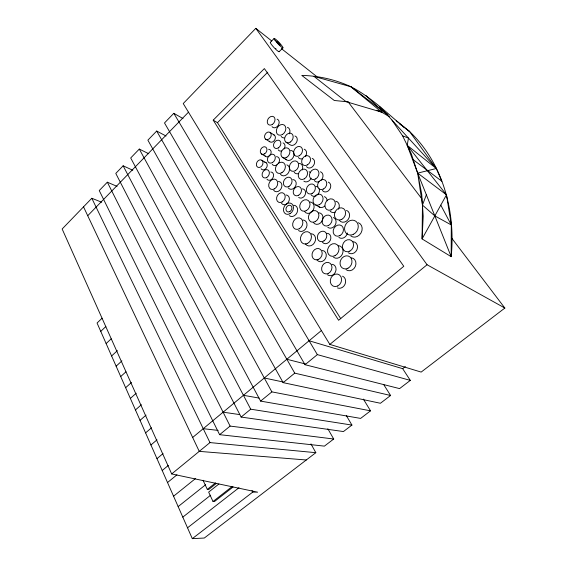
<?xml version="1.0" encoding="UTF-8"?>
<svg xmlns="http://www.w3.org/2000/svg" width="567" height="567" viewBox="0 0 567 567"><rect width="100%" height="100%" fill="white"/><g stroke="black" fill="none" stroke-linecap="round" stroke-linejoin="round"><path stroke-width="0.85" d="M426.356 194.772L422.458 205.112L422.082 238.927L451.176 256.667C455.698 211.675 443.011 163.275 409.551 131.494C390.082 116.49 372.98 97.985 350.867 86.73C335.458 79.614 318.746 75.815 301.786 75.404L334.275 100.479L348.301 101.883M101.677 202.213L91.811 198.266L62.15 228.997L171.681 473.941L257.595 492.17L252.776 492.071L192.312 538.65L97.056 323.02L102.117 318.193M117.071 186.38L107.326 182.191L99.246 190.562L219.613 434.683L324.402 446.13L333.701 439.014L327.839 428.744M132.763 170.242L123.138 165.805L115.788 173.424L241.124 417.064L343.446 431.558L351.923 425.073L346.302 415.533M148.788 153.763L139.291 149.071L130.694 157.973L260.6 401.11L360.626 418.411L370.534 410.834L363.383 399.097M166.039 136.016L156.69 131.041L147.881 140.169L283.139 382.647L380.422 403.265L390.585 395.49L383.653 384.49M183.006 118.567L173.807 113.308L164.494 122.954L305.039 364.709L399.572 388.608L410.31 380.393L402.669 368.67L309.1 340.753M271.728 40.952L255.802 28.35L183.226 103.548L329.831 344.403L421.161 372.087L504.85 308.051L451.41 237.75M87.722 215.729L188.478 112.181M270.31 42.355L274.095 38.492M279.184 51.668L282.976 47.841M213.213 120.147L264.371 68.586L403.782 266.284L338.605 320.277L213.213 120.147L217.459 122.678L340.753 318.711M217.459 122.678L267.773 72.165M100.742 331.376L105.852 326.542M106.128 343.559L111.196 338.818M111.607 355.97L117.397 350.626M116.122 366.19L121.933 360.874M120.707 376.559L125.945 371.817M125.633 387.715L131.445 382.505M130.36 398.424L136.229 393.222M135.449 409.934L141.374 404.739M140.042 420.338L146.045 415.122M145.584 432.883L151.509 427.802M150.928 444.982L156.995 439.843M156.974 458.66L163.048 453.586M192.667 437.469L321.397 330.54M162.205 470.504L168.314 465.45M171.681 473.941L209.967 442.586L315.833 452.686L310.964 443.89M219.613 434.683L230.103 426.086L333.701 439.014M241.124 417.064L250.72 409.197L351.923 425.073M260.6 401.11L271.869 391.882L370.534 410.834M283.139 382.647L294.748 373.143L390.585 395.49M305.039 364.709L317.35 354.623L410.31 380.393M329.831 344.403L427.071 264.746L504.85 308.051M167.52 482.531L176.947 474.834M173.566 496.217L195.424 478.619M178.151 506.6L205.651 484.707M203.057 480.292L207.302 489.385L215.481 482.9M216.282 483.488L208.798 489.42L207.302 489.385M218.883 484.027L208.649 492.121L213.022 501.497L214.51 501.504L233.072 486.982M182.808 517.132L210.626 495.225M213.022 501.497L232.3 486.408M187.521 527.813L239.026 487.698M402.669 368.67L405.348 366.594M315.833 452.686L204.297 538.033L192.312 538.65M391.967 120.076L402.591 135.818L408.446 138.079L407.219 145.329L417.673 173.119L436.299 168.519L441.884 181.291L412.407 159.114M306.293 459.986L199.244 451.367L83.526 206.849M203.241 428.68L218.146 430.41M223.107 412.181L239.692 414.59M243.434 395.298L259.062 398.069M264.279 377.983L283.238 382.023M286.824 359.251L305.585 364.021M387.764 114.874L350.867 86.73L313.976 76.382L346.068 101.663L381.754 112.195L389.366 116.674M376.913 110.239L381.754 112.195L379.614 106.568L436.299 168.519L407.219 145.329L446.491 194.828L451.289 224.943L451.176 256.667L417.673 173.119L411.238 153.579L402.591 135.818M315.741 205.02L319.823 207.274M261.961 160.326A4.04 3.083 -61.3 0 1 260.657 166.981A4.04 3.083 -61.3 0 1 256.44 163.65A4.04 3.083 -61.3 0 1 261.961 160.326L266.192 162.772M261.33 153.891L265.554 156.379M282.352 157.314L286.512 159.823M265.583 139.156L269.772 141.743M285.959 142.189L290.084 144.805A5.096 3.919 -58.2 0 0 296.498 142.402A5.096 3.919 -58.2 0 0 294.96 135.974M270.154 132.472A4.054 3.062 -59.4 0 1 268.857 139.092A4.054 3.062 -59.4 0 1 264.612 135.896A4.054 3.062 -59.4 0 1 270.154 132.472L274.322 135.109M387.771 114.605L380.733 109.516L365.821 95.426M417.673 173.119L446.491 194.828L422.082 238.927L423.209 216.183L421.713 194.112L417.673 173.119L422.458 205.112L434.825 215.899L451.289 224.943L440.786 205.134M399.714 123.989L401.117 125.059M402.527 126.129L404.632 127.738M406.036 128.815L409.551 131.494L436.299 168.519M281.423 48.62L316.733 76.559M396.213 120.707L409.551 131.494M350.867 86.73L381.754 112.195M348.273 102.074L422.018 199.088M255.802 28.35L427.071 264.746M173.807 113.308L317.35 354.623M156.69 131.041L294.748 373.143M139.291 149.071L271.869 391.882M123.138 165.805L250.72 409.197M107.326 182.191L230.103 426.086M252.003 490.519L252.776 492.071M91.811 198.266L209.967 442.586M279.134 51.285A6.443 0.886 46.8 0 1 274.315 47.855A6.443 0.886 46.8 0 1 270.579 42.305M275.987 48.705A2.792 0.383 46.8 0 1 275.555 48.344M358.365 222.718A7.69 6.492 -59.2 0 1 361.016 232.945A7.69 6.492 -59.2 0 1 350.81 235.95M264.676 162.254A4.012 3.076 -61.2 0 1 266.632 167.556A4.012 3.076 -61.2 0 1 261.111 168.753M268.581 149.27A4.019 3.069 -60.3 0 1 270.544 154.522A4.019 3.069 -60.3 0 1 265.009 155.776M273.613 134.748A4.026 3.055 -59.3 0 1 274.492 140.283A4.026 3.055 -59.3 0 1 269.226 141.155M277.093 119.169A4.678 3.522 -58.4 0 1 278.128 125.534A4.678 3.522 -58.4 0 1 272.004 126.618M270.778 171.999A4.366 3.381 -61.4 0 1 272.925 177.804A4.366 3.381 -61.4 0 1 266.887 179.059M276.434 156.669A4.706 3.622 -60.2 0 1 279.311 158.909A4.706 3.622 -60.2 0 1 278.432 163.374M277.646 164.302A4.706 3.622 -60.2 0 1 272.245 164.274M283.053 142.905A4.394 3.367 -59.2 0 1 284.046 148.972M281.487 150.928A4.394 3.367 -59.2 0 1 278.248 149.872M287.405 127.327A5.705 4.345 -58.3 0 1 289.418 133.833M284.138 137.901A5.705 4.345 -58.3 0 1 281.168 136.392M278.411 181.475A5.386 4.217 -61.6 0 1 281.097 188.683A5.386 4.217 -61.6 0 1 273.599 190.172M286.881 164.855A5.897 4.593 -60.2 0 1 288.234 173.098A5.897 4.593 -60.2 0 1 280.403 174.175M290.524 150.404A5.337 4.139 -59.1 0 1 293.224 157.371A5.337 4.139 -59.1 0 1 285.768 159.022M286.03 194.97A5.103 4.047 -62 0 1 288.61 201.866A5.103 4.047 -62 0 1 281.452 203.206M292.813 179.562A5.124 4.047 -60.6 0 1 295.428 186.401A5.124 4.047 -60.6 0 1 288.22 187.826M299.1 163.409A5.472 4.302 -59.3 0 1 302.225 169.98M298.306 173.63A5.472 4.302 -59.3 0 1 294.202 172.233M304.174 149.192A5.231 4.082 -58.3 0 1 305.415 156.435M302.331 158.753A5.231 4.082 -58.3 0 1 298.405 157.47M293.734 205.204A5.897 4.727 -62.3 0 1 297.094 212.54A5.897 4.727 -62.3 0 1 289.262 215.651M302.36 188.882A4.841 3.87 -60.6 0 1 305.145 194.821A4.841 3.87 -60.6 0 1 298.696 197.444M311.12 178.151A5.443 4.323 -59.2 0 1 303.855 181.178M309.107 171.766A5.443 4.323 -59.2 0 1 310.106 172.297M312.183 158.391A5.195 4.097 -58.2 0 1 313.445 165.614A5.195 4.097 -58.2 0 1 306.428 166.592M303.005 219.975A5.961 4.848 -62.8 0 1 306.456 227.473A5.961 4.848 -62.8 0 1 298.476 230.535M310.064 201.972A5.982 4.841 -61 0 1 313.211 210.088A5.982 4.841 -61 0 1 304.67 211.597M319.228 188.946A5.238 4.217 -59.5 0 1 317.378 194.97M316.308 195.743A5.238 4.217 -59.5 0 1 311.155 194.786M315.876 186.352A5.238 4.217 -59.5 0 1 317.952 187.075M320.405 171.794A5.5 4.394 -58.4 0 1 322.992 175.536A5.5 4.394 -58.4 0 1 320.83 180.568M319.71 181.383A5.5 4.394 -58.4 0 1 314.295 180.448M311.248 233.71A6.357 5.238 -63.4 0 1 314.614 242.534A6.357 5.238 -63.4 0 1 305.485 243.923M318.852 212.781A6.039 4.947 -61.2 0 1 322.07 221.031A6.039 4.947 -61.2 0 1 313.381 222.484M324.381 196.671A5.79 4.713 -59.7 0 1 327.124 200.711M324.834 206.027A5.79 4.713 -59.7 0 1 318.753 206.679M328.258 182.106A5.287 4.281 -58.5 0 1 329.597 189.555A5.287 4.281 -58.5 0 1 322.354 190.42M322.276 250.444A5.84 4.883 -64.2 0 1 325.415 258.63A5.84 4.883 -64.2 0 1 316.96 259.799M326.691 233.264A5.415 4.508 -62.3 0 1 330.292 240.316A5.415 4.508 -62.3 0 1 322.46 242.307M333.353 217.508A5.684 4.706 -60.6 0 1 335.225 225.049A5.684 4.706 -60.6 0 1 327.804 227.31M335.841 201.221A5.946 4.89 -59.2 0 1 338.393 209.216M335.04 212.171A5.946 4.89 -59.2 0 1 330.164 211.193M331.943 264.25A5.904 5.004 -64.9 0 1 335.508 271.912A5.904 5.004 -64.9 0 1 327.421 274.704M338.471 245.646A6.528 5.507 -62.7 0 1 342.447 254.002A6.528 5.507 -62.7 0 1 333.481 257.191M347.351 232.98A5.833 4.89 -60.5 0 1 343.928 237.701A5.833 4.89 -60.5 0 1 338.889 237.382M346.501 210.357A6.35 5.287 -59.1 0 1 348.188 219.436A6.35 5.287 -59.1 0 1 339.335 220.28M342.525 276.172A6.4 5.486 -65.6 0 1 345.055 284.202A6.4 5.486 -65.6 0 1 337.436 287.916M351.186 257.779A6.698 5.734 -62.9 0 1 355.339 266.433A6.698 5.734 -62.9 0 1 346.054 269.63M353.078 241.691A6.251 5.316 -61.1 0 1 356.955 249.664A6.251 5.316 -61.1 0 1 348.294 252.74M275.13 40.47A6.457 0.85 46.8 0 0 282.727 47.897A6.457 0.85 46.8 0 0 277.745 41.143A6.457 0.85 46.8 0 0 275.13 40.47M277.065 41.993A2.8 0.369 46.8 0 0 280.353 45.218A2.8 0.369 46.8 0 0 278.206 42.305A2.8 0.369 46.8 0 0 277.065 41.993M264.598 153.87A4.047 3.076 -60.4 0 0 265.895 147.229A4.047 3.076 -60.4 0 0 260.366 150.602A4.047 3.076 -60.4 0 0 264.598 153.87M272.288 124.478A4.706 3.53 -58.5 0 0 273.783 116.83A4.706 3.53 -58.5 0 0 267.348 120.863A4.706 3.53 -58.5 0 0 272.288 124.478M266.802 177.443A4.401 3.388 -61.5 0 0 268.219 170.185A4.401 3.388 -61.5 0 0 262.181 173.764A4.401 3.388 -61.5 0 0 266.802 177.443M272.536 162.538A4.734 3.636 -60.3 0 0 274.045 154.763A4.734 3.636 -60.3 0 0 267.539 158.668A4.734 3.636 -60.3 0 0 272.536 162.538M278.291 147.93A4.423 3.381 -59.3 0 0 279.694 140.694A4.423 3.381 -59.3 0 0 273.606 144.401A4.423 3.381 -59.3 0 0 278.291 147.93M282.508 134.464A5.748 4.359 -58.4 0 0 284.315 125.116A5.748 4.359 -58.4 0 0 276.413 129.992A5.748 4.359 -58.4 0 0 282.508 134.464M274.541 188.832A5.422 4.224 -61.7 0 0 276.271 179.859A5.422 4.224 -61.7 0 0 268.786 184.225A5.422 4.224 -61.7 0 0 274.541 188.832M281.905 172.715A5.939 4.607 -60.3 0 0 283.784 162.942A5.939 4.607 -60.3 0 0 275.569 167.804A5.939 4.607 -60.3 0 0 281.905 172.715M286.774 157.293A5.372 4.146 -59.2 0 0 288.461 148.49A5.372 4.146 -59.2 0 0 281.026 152.948A5.372 4.146 -59.2 0 0 286.774 157.293M290.184 142.119A5.131 3.934 -58.3 0 0 291.792 133.748A5.131 3.934 -58.3 0 0 284.691 138.065A5.131 3.934 -58.3 0 0 290.184 142.119M282.175 201.951A5.146 4.061 -62.1 0 0 283.805 193.418A5.146 4.061 -62.1 0 0 276.668 197.5A5.146 4.061 -62.1 0 0 282.175 201.951M289.021 186.387A5.16 4.061 -60.7 0 0 290.651 177.868A5.16 4.061 -60.7 0 0 283.472 182.021A5.16 4.061 -60.7 0 0 289.021 186.387M295.407 170.66A5.514 4.316 -59.4 0 0 297.129 161.602A5.514 4.316 -59.4 0 0 289.446 166.117A5.514 4.316 -59.4 0 0 295.407 170.66M299.411 155.684A5.273 4.097 -58.4 0 0 301.056 147.066A5.273 4.097 -58.4 0 0 293.713 151.439A5.273 4.097 -58.4 0 0 299.411 155.684M289.978 213.716A5.939 4.742 -62.4 0 0 291.856 203.844A5.939 4.742 -62.4 0 0 283.557 208.5A5.939 4.742 -62.4 0 0 289.978 213.716M289.822 211.576A3.515 2.807 -62.4 0 0 290.935 205.736A3.515 2.807 -62.4 0 0 286.023 208.486A3.515 2.807 -62.4 0 0 289.822 211.576M298.603 195.275A4.876 3.884 -60.7 0 0 300.134 187.209A4.876 3.884 -60.7 0 0 293.302 191.1A4.876 3.884 -60.7 0 0 298.603 195.275M304.323 178.839A5.479 4.338 -59.3 0 0 306.024 169.816A5.479 4.338 -59.3 0 0 298.341 174.267A5.479 4.338 -59.3 0 0 304.323 178.839M307.463 164.884A5.231 4.111 -58.3 0 0 309.086 156.315A5.231 4.111 -58.3 0 0 301.743 160.617A5.231 4.111 -58.3 0 0 307.463 164.884M299.312 228.756A6.01 4.862 -62.9 0 0 301.197 218.742A6.01 4.862 -62.9 0 0 292.749 223.37A6.01 4.862 -62.9 0 0 299.312 228.756M306.449 210.563A6.024 4.855 -61.2 0 0 308.328 200.562A6.024 4.855 -61.2 0 0 299.83 205.304A6.024 4.855 -61.2 0 0 306.449 210.563M312.254 193.397A5.28 4.231 -59.7 0 0 313.891 184.679A5.28 4.231 -59.7 0 0 306.442 188.896A5.28 4.231 -59.7 0 0 312.254 193.397M315.684 178.931A5.535 4.416 -58.6 0 0 317.392 169.831A5.535 4.416 -58.6 0 0 309.575 174.317A5.535 4.416 -58.6 0 0 315.684 178.931M307.64 243.371A6.407 5.259 -63.5 0 0 309.639 232.647A6.407 5.259 -63.5 0 0 300.567 237.516A6.407 5.259 -63.5 0 0 307.64 243.371M315.295 221.577A6.088 4.961 -61.4 0 0 317.18 211.463A6.088 4.961 -61.4 0 0 308.547 216.183A6.088 4.961 -61.4 0 0 315.295 221.577M319.618 204.588A5.833 4.727 -59.9 0 0 321.418 194.928A5.833 4.727 -59.9 0 0 313.133 199.541A5.833 4.727 -59.9 0 0 319.618 204.588M353.617 234.221A7.754 6.52 -59.4 0 0 355.934 221.328A7.754 6.52 -59.4 0 0 344.679 227.275A7.754 6.52 -59.4 0 0 353.617 234.221M323.601 188.967A5.33 4.295 -58.6 0 0 325.231 180.193A5.33 4.295 -58.6 0 0 317.669 184.459A5.33 4.295 -58.6 0 0 323.601 188.967M331.057 209.91A5.989 4.905 -59.3 0 0 334.062 200.123A5.989 4.905 -59.3 0 0 325.189 203.61A5.989 4.905 -59.3 0 0 331.057 209.91M328.64 225.432A5.727 4.727 -60.7 0 0 330.398 215.907A5.727 4.727 -60.7 0 0 322.198 220.329A5.727 4.727 -60.7 0 0 328.64 225.432M323.97 240.897A5.457 4.522 -62.4 0 0 324.891 231.775A5.457 4.522 -62.4 0 0 317.364 236.659A5.457 4.522 -62.4 0 0 323.97 240.897M318.682 259.31A5.883 4.905 -64.3 0 0 320.511 249.437A5.883 4.905 -64.3 0 0 312.105 253.81A5.883 4.905 -64.3 0 0 318.682 259.31M328.421 273.379A5.954 5.025 -65 0 0 330.249 263.372A5.954 5.025 -65 0 0 321.695 267.723A5.954 5.025 -65 0 0 328.421 273.379M337.719 286.002A6.45 5.514 -65.7 0 0 339.69 275.123A6.45 5.514 -65.7 0 0 330.355 279.779A6.45 5.514 -65.7 0 0 337.719 286.002M347.918 268.269A6.747 5.762 -63 0 0 349.959 256.936A6.747 5.762 -63 0 0 340.15 261.911A6.747 5.762 -63 0 0 347.918 268.269M349.789 251.146A6.301 5.337 -61.2 0 0 351.689 240.621A6.301 5.337 -61.2 0 0 342.539 245.348A6.301 5.337 -61.2 0 0 349.789 251.146M335.09 255.689A6.577 5.528 -62.8 0 0 337.096 244.675A6.577 5.528 -62.8 0 0 327.62 249.593A6.577 5.528 -62.8 0 0 335.09 255.689M339.945 235.603A5.883 4.912 -60.7 0 0 341.731 225.808A5.883 4.912 -60.7 0 0 333.254 230.294A5.883 4.912 -60.7 0 0 339.945 235.603M341.809 219.351A6.4 5.309 -59.2 0 0 343.744 208.741A6.4 5.309 -59.2 0 0 334.53 213.716A6.4 5.309 -59.2 0 0 341.809 219.351"/></g></svg>
